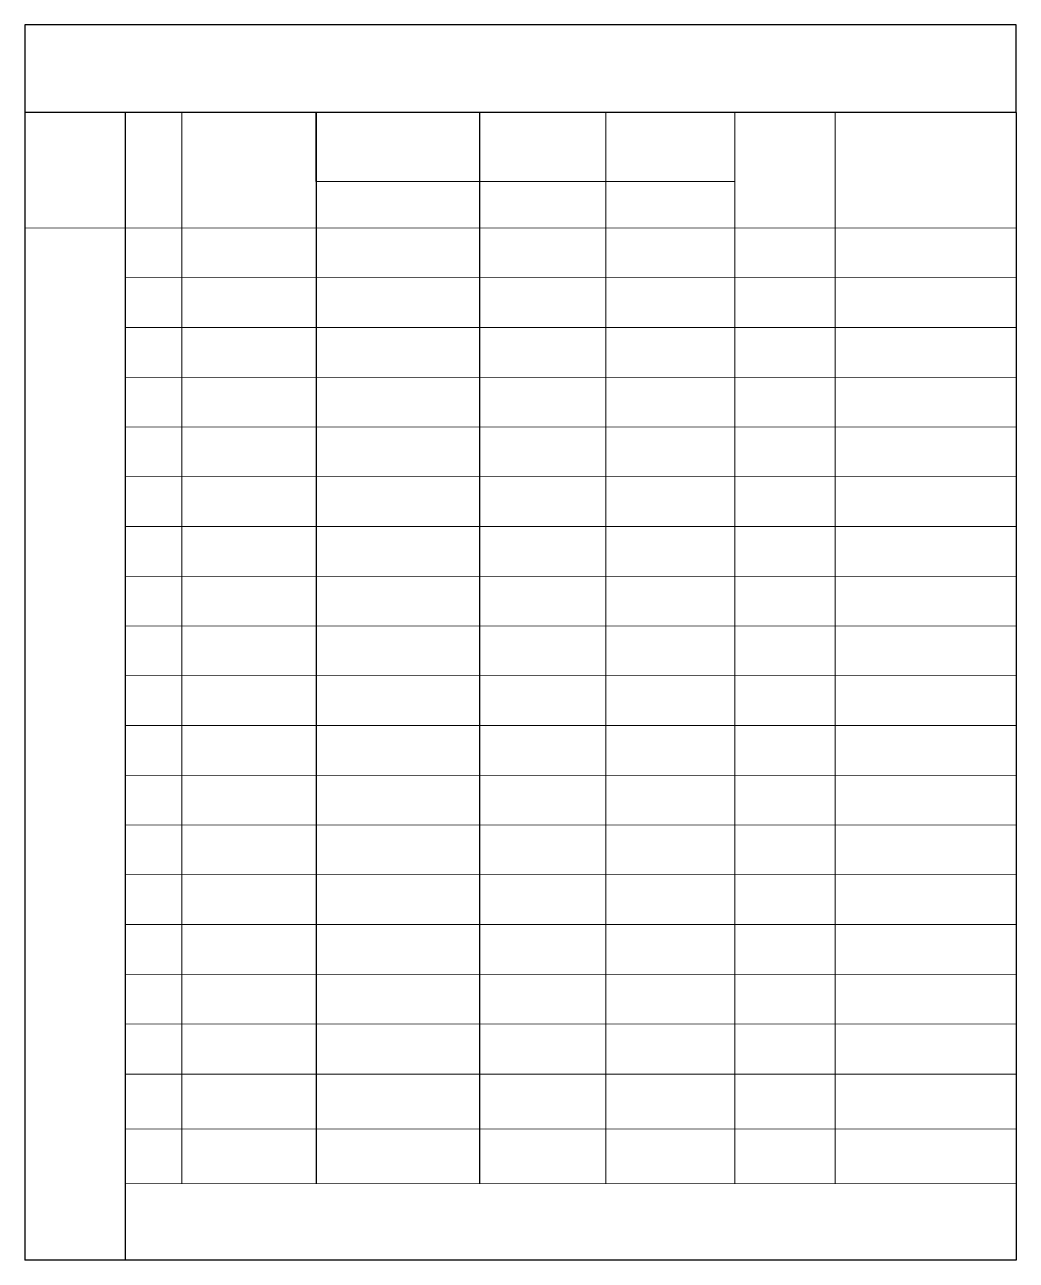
# Model space of a CAD drawing. Extents: x 565762 to 575049, y 171862 to 182243.
# Drawn here: x 565762 to 570339, y 176543 to 182243 of the extents above; entities that cross this region are included whole.
import ezdxf

# ---------------------------------------------------------------- set-up
doc = ezdxf.new("R2010")
doc.units = 0
doc.header["$LTSCALE"] = 1000
doc.header["$MEASUREMENT"] = 0
doc.layers.add('钢架', color=7, linetype='Continuous', lineweight=25)

msp = doc.modelspace()

# ---------------------------------------------------------------- linework, layer by layer
at = {"color": 1}
for p, q in [((565761.8, 181839.8), (565761.8, 176542.6)), ((566227.6, 176542.6), (566227.6, 181839.8))]:
    msp.add_line(p, q, dxfattribs=at)
for p, q in [((567107.3, 181520.5), (567107.3, 181839.8)), ((567107.3, 181839.8), (567107.3, 176896.5)), ((567861.1, 181839.8), (567861.1, 177863.1)), ((570339.5, 181838.6), (570339.5, 176542.6)), ((567861.1, 177863.1), (567861.1, 176896.5)), ((570339.5, 176542.6), (565761.8, 176542.6))]:
    msp.add_line(p, q)
msp.add_lwpolyline([(565761.8, 181839.8), (570339.5, 181839.8), (570339.5, 182243.2), (565761.8, 182243.2)], close=True)
at = {"layer": '钢架', "lineweight": 13}
for p, q in [((565761.8, 181839.8), (570339.5, 181838.6)), ((566487.7, 181839.8), (566487.7, 176896.5)), ((568445.1, 181839.8), (568445.1, 176896.5)), ((569040.1, 181839.8), (569040.1, 176896.5)), ((569502.8, 181839.8), (569502.8, 176896.5)), ((567107.3, 181520.5), (569040.1, 181520.5)), ((565761.8, 181305.9), (570339.5, 181304.7)), ((566227.6, 181076.4), (570339.5, 181075.2)), ((566227.6, 180846.8), (570339.5, 180845.6)), ((566227.6, 180617.3), (570339.5, 180616.1)), ((566227.6, 180617.3), (570339.5, 180616.1)), ((566227.6, 180387.8), (570339.5, 180386.6)), ((566227.6, 180158.3), (570339.5, 180157.1)), ((566227.6, 179928.7), (570339.5, 179927.5)), ((566227.6, 179699.2), (570339.5, 179698)), ((566227.6, 179469.7), (570339.5, 179468.5)), ((566227.6, 179240.2), (570339.5, 179239)), ((566227.6, 179010.7), (570339.5, 179009.5)), ((566227.6, 179010.7), (570339.5, 179009.5)), ((566227.6, 179010.7), (570339.5, 179009.5)), ((566227.6, 179010.7), (570339.5, 179009.5)), ((566227.6, 178781.1), (570339.5, 178779.9)), ((566227.6, 178781.1), (570339.5, 178779.9)), ((566227.6, 178551.6), (570339.5, 178550.4)), ((566227.6, 178551.6), (570339.5, 178550.4)), ((566227.6, 178551.6), (570339.5, 178550.4)), ((566227.6, 178322.1), (570339.5, 178320.9)), ((566227.6, 178322.1), (570339.5, 178320.9)), ((566227.6, 178092.6), (570339.5, 178091.4)), ((566227.6, 178092.6), (570339.5, 178091.4)), ((566227.6, 178092.6), (570339.5, 178091.4)), ((566227.6, 178092.6), (570339.5, 178091.4)), ((566227.6, 177863.1), (570339.5, 177861.8)), ((566227.6, 177863.1), (570339.5, 177861.8)), ((566227.6, 177863.1), (570339.5, 177861.8)), ((566227.6, 177863.1), (570339.5, 177861.8)), ((566227.6, 177633.5), (570339.5, 177632.3)), ((566227.6, 177633.5), (570339.5, 177632.3)), ((566227.6, 177633.5), (570339.5, 177632.3)), ((566227.6, 177633.5), (570339.5, 177632.3)), ((566227.6, 177401.8), (570339.5, 177400.6)), ((566227.6, 177149.2), (570339.5, 177148)), ((566227.6, 177149.2), (570339.5, 177148)), ((566227.6, 177149.2), (570339.5, 177148)), ((566227.6, 177149.2), (570339.5, 177148)), ((566227.6, 177149.2), (570339.5, 177148)), ((566227.6, 176896.5), (570339.5, 176895.3))]:
    msp.add_line(p, q, dxfattribs=at)

doc.saveas('drawing.dxf')
